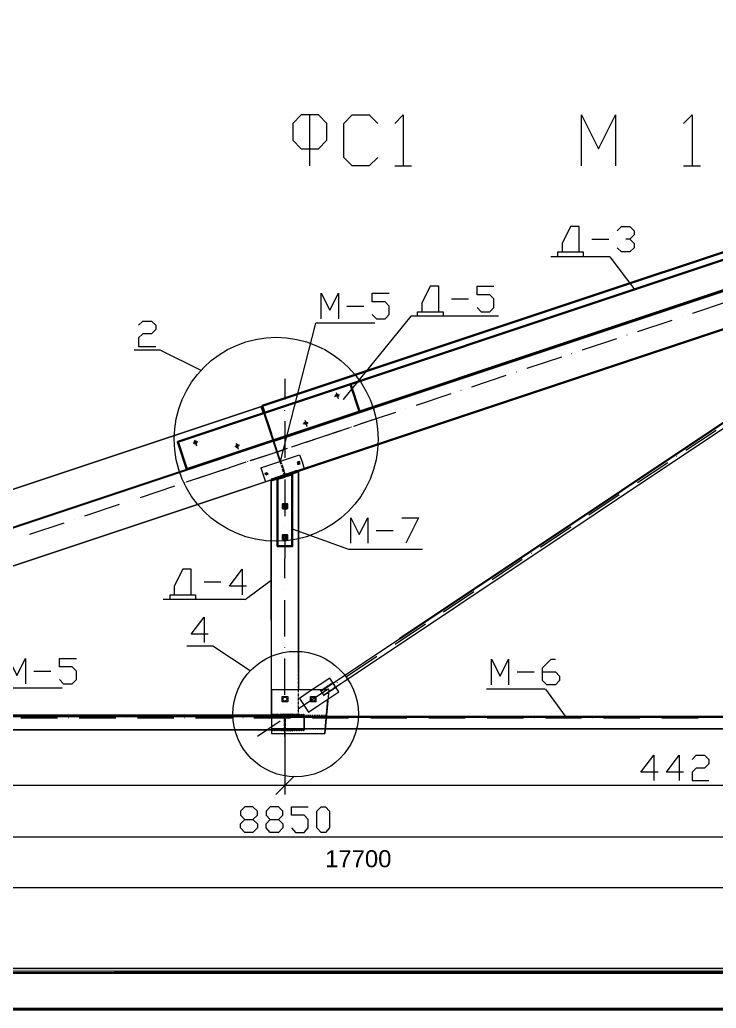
# Model space of a CAD drawing. Header units: millimetres. Extents: x -258556 to -95372, y 16759 to 83874.
# Drawn here: x -128872.7 to -128777.3, y 41411.4 to 41546.7 of the extents above; entities that cross this region are included whole.
import ezdxf
from ezdxf.xclip import XClip

# ---------------------------------------------------------------- set-up
doc = ezdxf.new("R2010")
doc.units = ezdxf.units.MM
doc.header["$LTSCALE"] = 0.5
doc.header["$XCLIPFRAME"] = 2
doc.styles.add('Arial$001', font='arial.ttf', dxfattribs={"height": 4.578227})

# ---------------------------------------------------------------- blocks, each defined once
blk = doc.blocks.new('MF13D4CA0')
at = {"color": 7, "linetype": 'Continuous', "lineweight": 5, "true_color": 0x000007}
blk.add_lwpolyline([(17.9, 582.9), (17.9, 11.05), (823.42, 11.05), (823.42, 582.9)], close=True, dxfattribs=at)

msp = doc.modelspace()

# ---------------------------------------------------------------- hatches: boundary and pattern name
at = {"true_color": 0x000007}
h = msp.add_hatch(color=7, dxfattribs=at)
h.paths.add_polyline_path([(-128336.362, 41416.87), (-128336.362, 41416.147), (-128151.253, 41416.87)])
h.paths.add_polyline_path([(-128336.362, 41416.147), (-128151.253, 41416.87), (-128150.53, 41416.182)])
h.paths.add_polyline_path([(-128151.253, 41416.87), (-128150.53, 41416.182), (-128151.253, 42001.108)])
h.paths.add_polyline_path([(-128150.53, 41416.182), (-128151.253, 42001.108), (-128150.53, 42001.762)])
h.paths.add_polyline_path([(-128151.253, 42001.108), (-128150.53, 42001.762), (-128963.796, 42001.108)])
h.paths.add_polyline_path([(-128150.53, 42001.762), (-128963.796, 42001.108), (-128964.484, 42001.762)])
h.paths.add_polyline_path([(-128963.796, 42001.108), (-128964.484, 42001.762), (-128963.796, 41416.87)])
h.paths.add_polyline_path([(-128964.484, 42001.762), (-128963.796, 41416.87), (-128964.484, 41416.182)])
h.paths.add_polyline_path([(-128963.796, 41416.87), (-128964.484, 41416.182), (-128336.362, 41416.733)])
h.paths.add_polyline_path([(-128964.484, 41416.182), (-128336.362, 41416.733), (-128336.362, 41416.044)])

# ---------------------------------------------------------------- linework, layer by layer
at = {"color": 7, "linetype": 'Continuous', "lineweight": 5, "true_color": 0x000007}
for points in [[(-128964.14, 41416.526), (-128150.875, 41416.388), (-128150.875, 42001.418), (-128964.14, 42001.418)], [(-128831.418, 41435.457), (-128832.003, 41436.076), (-128832.003, 41438.383), (-128831.418, 41438.968), (-128830.833, 41438.968), (-128830.282, 41438.383), (-128830.282, 41436.076), (-128830.833, 41435.457)]]:
    msp.add_lwpolyline(points, close=True, dxfattribs=at)
at = {"color": 7, "linetype": 'Continuous', "lineweight": 18, "true_color": 0x000007}
for points in [[(-128832.967, 41526.703), (-128832.967, 41533.656), (-128834.137, 41533.656), (-128835.308, 41532.486), (-128835.308, 41530.18), (-128834.137, 41529.009), (-128831.797, 41529.009), (-128830.661, 41530.18), (-128830.661, 41532.486), (-128831.797, 41533.656), (-128832.967, 41533.656)], [(-128823.674, 41527.839), (-128824.844, 41526.703), (-128827.15, 41526.703), (-128828.32, 41527.839), (-128828.32, 41532.486), (-128827.15, 41533.656), (-128824.844, 41533.656), (-128823.674, 41532.486)], [(-128821.333, 41532.486), (-128820.197, 41533.656), (-128820.197, 41526.703)], [(-128795.76, 41526.703), (-128795.76, 41533.656), (-128793.453, 41529.009), (-128791.113, 41533.656), (-128791.113, 41526.703)], [(-128781.82, 41532.486), (-128780.649, 41533.656), (-128780.649, 41526.703)], [(-128821.333, 41526.703), (-128819.027, 41526.703), (-128819.027, 41526.703)], [(-128781.82, 41526.703), (-128779.479, 41526.703), (-128779.479, 41526.703)], [(-128831.074, 41454.25), (-128738.072, 41516.308), (-128738.072, 41516.308)], [(-128839.576, 41493.764), (-128948.72, 41457.382), (-128947.343, 41453.217)], [(-128837.992, 41488.979), (-128945.45, 41453.217), (-128945.45, 41453.217)], [(-128945.622, 41453.217), (-128849.798, 41485.159), (-128849.798, 41485.159)], [(-128834.516, 41484.952), (-128834.516, 41454.973), (-128834.516, 41454.973)], [(-128838.233, 41454.973), (-128838.233, 41483.713), (-128934.849, 41451.496)], [(-128831.453, 41454.801), (-128820.679, 41461.96), (-128820.679, 41461.96)], [(-128832.589, 41454.973), (-128838.233, 41454.973), (-128838.233, 41448.984), (-128830.902, 41448.984), (-128830.489, 41453.699)], [(-128831.453, 41454.801), (-128831.212, 41454.422), (-128831.212, 41454.422)], [(-128948.101, 41451.324), (-128833.759, 41451.324), (-128833.759, 41451.324)], [(-128830.695, 41451.359), (-128706.647, 41451.359), (-128706.647, 41451.359)], [(-128706.647, 41451.221), (-128830.695, 41451.221), (-128830.695, 41451.221)], [(-128830.833, 41449.638), (-128706.647, 41449.638), (-128706.647, 41449.638)]]:
    msp.add_lwpolyline(points, dxfattribs=at)
at = {"color": 7, "linetype": 'Continuous', "lineweight": 35, "true_color": 0x000007}
for points in [[(-128839.472, 41493.815), (-128729.519, 41530.472), (-128729.209, 41529.543)], [(-128728.125, 41526.307), (-128729.209, 41529.543), (-128839.163, 41492.886), (-128851.037, 41488.91), (-128849.798, 41485.176)], [(-128837.906, 41489.134), (-128736.85, 41522.848), (-128736.85, 41522.848)], [(-128736.455, 41522.848), (-128837.872, 41489.031), (-128837.872, 41489.031)], [(-128820.679, 41461.96), (-128729.381, 41522.848), (-128729.381, 41522.848)], [(-128834.516, 41484.952), (-128737.866, 41517.152), (-128737.866, 41517.152)], [(-128826.152, 41493.058), (-128827.391, 41496.81), (-128827.391, 41496.81)], [(-128839.266, 41492.834), (-128839.576, 41493.729), (-128839.576, 41493.764)], [(-128839.472, 41493.815), (-128839.163, 41492.886), (-128839.163, 41492.886)], [(-128849.798, 41485.176), (-128837.906, 41489.134), (-128837.906, 41489.134)], [(-128837.373, 41483.868), (-128837.373, 41474.626), (-128835.376, 41474.626), (-128835.376, 41484.539)]]:
    msp.add_lwpolyline(points, dxfattribs=at)
at = {"color": 7, "linetype": 'Continuous', "lineweight": 13, "true_color": 0x000007}
for points in [[(-128826.341, 41498.187), (-128729.519, 41530.472), (-128729.519, 41530.472)], [(-128823.812, 41493.85), (-128737.9, 41522.487), (-128727.953, 41525.791)], [(-128727.643, 41523.984), (-128820.679, 41461.96), (-128820.679, 41461.96)], [(-128823.192, 41488.738), (-128726.37, 41521.007), (-128726.37, 41521.007)], [(-128837.872, 41489.031), (-128747.211, 41519.251), (-128747.211, 41519.251)], [(-128799.029, 41514.312), (-128799.029, 41514.897), (-128796.121, 41514.897), (-128796.121, 41518.374), (-128797.274, 41518.374), (-128798.444, 41516.05), (-128798.444, 41514.897), (-128795.536, 41514.897), (-128795.536, 41514.312)], [(-128790.889, 41517.806), (-128790.321, 41518.374), (-128789.151, 41518.374), (-128788.566, 41517.806), (-128788.566, 41517.221), (-128789.151, 41516.635), (-128789.719, 41516.635)], [(-128794.366, 41516.635), (-128792.059, 41516.635), (-128792.059, 41516.635)], [(-128789.151, 41516.635), (-128788.566, 41516.05), (-128788.566, 41515.465), (-128789.151, 41514.897), (-128790.321, 41514.897), (-128790.889, 41515.465)], [(-128791.905, 41514.243), (-128799.976, 41514.243), (-128799.976, 41514.243)], [(-128791.905, 41514.243), (-128788.497, 41509.7), (-128788.497, 41509.7)], [(-128818.236, 41506.12), (-128818.236, 41506.723), (-128815.327, 41506.723), (-128815.327, 41510.199), (-128816.497, 41510.199), (-128817.633, 41507.893), (-128817.633, 41506.723), (-128814.725, 41506.723), (-128814.725, 41506.12)], [(-128810.078, 41507.29), (-128809.51, 41506.723), (-128808.34, 41506.723), (-128807.772, 41507.29), (-128807.772, 41508.461), (-128808.34, 41509.029), (-128810.078, 41509.029), (-128810.078, 41510.199), (-128807.772, 41510.199)], [(-128831.401, 41505.742), (-128831.401, 41509.235), (-128830.231, 41506.912), (-128829.061, 41509.235), (-128829.061, 41505.742)], [(-128824.414, 41506.327), (-128823.846, 41505.742), (-128822.676, 41505.742), (-128822.108, 41506.327), (-128822.108, 41507.497), (-128822.676, 41508.082), (-128824.414, 41508.082), (-128824.414, 41509.235), (-128822.108, 41509.235)], [(-128827.907, 41507.497), (-128825.584, 41507.497), (-128825.584, 41507.497)], [(-128813.589, 41508.461), (-128811.248, 41508.461), (-128811.248, 41508.461)], [(-128775.848, 41508.065), (-128780.581, 41506.482), (-128780.581, 41506.482)], [(-128819.148, 41506.086), (-128828.389, 41494.71), (-128828.389, 41494.71)], [(-128807.152, 41506.086), (-128819.148, 41506.086), (-128819.148, 41506.086)], [(-128781.992, 41506.017), (-128782.009, 41506.034), (-128782.009, 41506.034)], [(-128856.407, 41504.864), (-128855.805, 41505.432), (-128854.651, 41505.432), (-128854.066, 41504.864), (-128854.066, 41504.279), (-128854.651, 41503.694), (-128855.805, 41503.694), (-128856.407, 41503.126), (-128856.407, 41501.955), (-128854.066, 41501.955)], [(-128836.96, 41486.26), (-128832.124, 41505.139), (-128832.124, 41505.139)], [(-128824.052, 41505.139), (-128832.124, 41505.139), (-128832.124, 41505.139)], [(-128783.403, 41505.535), (-128788.136, 41503.969), (-128788.136, 41503.969)], [(-128789.547, 41503.487), (-128789.564, 41503.504), (-128789.564, 41503.504)], [(-128790.975, 41503.022), (-128795.691, 41501.439), (-128795.691, 41501.439)], [(-128847.854, 41498.686), (-128853.43, 41501.474), (-128857.026, 41501.474)], [(-128797.119, 41500.975), (-128797.154, 41500.992), (-128797.154, 41500.992)], [(-128798.53, 41500.475), (-128803.28, 41498.927), (-128803.28, 41498.927)], [(-128839.472, 41493.815), (-128826.341, 41498.187), (-128826.341, 41498.187)], [(-128806.12, 41497.98), (-128810.835, 41496.379), (-128810.835, 41496.379)], [(-128804.674, 41498.427), (-128804.709, 41498.462), (-128804.709, 41498.462)], [(-128851.037, 41488.91), (-128849.798, 41485.176), (-128826.152, 41493.058), (-128827.391, 41496.81)], [(-128836.375, 41497.515), (-128836.375, 41494.71), (-128836.375, 41494.71)], [(-128829.594, 41495.158), (-128828.906, 41495.381), (-128828.906, 41495.381)], [(-128829.25, 41495.261), (-128829.284, 41495.399), (-128829.164, 41495.467), (-128829.061, 41495.175), (-128829.336, 41495.072), (-128829.439, 41495.347), (-128829.284, 41495.399)], [(-128829.37, 41495.639), (-128829.095, 41494.831), (-128829.095, 41494.831)], [(-128813.675, 41495.467), (-128818.408, 41493.867), (-128818.408, 41493.867)], [(-128812.264, 41495.932), (-128812.281, 41495.949), (-128812.281, 41495.949)], [(-128931.803, 41463.027), (-128839.576, 41493.764), (-128839.576, 41493.764)], [(-128839.576, 41493.764), (-128838.337, 41490.046), (-128838.337, 41490.046)], [(-128839.472, 41493.815), (-128838.233, 41490.064), (-128838.233, 41490.064)], [(-128837.906, 41489.134), (-128823.812, 41493.85), (-128823.812, 41493.85)], [(-128836.375, 41493.213), (-128836.409, 41493.23), (-128836.409, 41493.23)], [(-128821.23, 41492.92), (-128825.963, 41491.371), (-128825.963, 41491.371)], [(-128819.819, 41493.419), (-128819.836, 41493.437), (-128819.836, 41493.437)], [(-128836.375, 41491.716), (-128836.375, 41486.742), (-128836.375, 41486.742)], [(-128833.862, 41491.371), (-128833.208, 41491.578), (-128833.208, 41491.578)], [(-128833.535, 41491.475), (-128833.587, 41491.612), (-128833.432, 41491.664), (-128833.346, 41491.389), (-128833.621, 41491.268), (-128833.724, 41491.561), (-128833.587, 41491.612)], [(-128833.656, 41491.853), (-128833.38, 41491.027), (-128833.38, 41491.027)], [(-128824.465, 41491.853), (-128826.978, 41491.01), (-128826.978, 41491.01)], [(-128838.268, 41490.27), (-128838.405, 41490.218), (-128838.405, 41490.218)], [(-128838.337, 41490.046), (-128837.063, 41486.209), (-128837.063, 41486.209)], [(-128836.96, 41486.26), (-128838.233, 41490.064), (-128838.233, 41490.064)], [(-128828.802, 41490.425), (-128833.518, 41488.824), (-128833.518, 41488.824)], [(-128830.386, 41489.891), (-128832.657, 41489.117), (-128832.657, 41489.117)], [(-128830.11, 41489.977), (-128830.128, 41489.995), (-128830.128, 41489.995)], [(-128827.546, 41490.838), (-128829.818, 41490.064), (-128829.818, 41490.064)], [(-128827.374, 41490.872), (-128827.391, 41490.907), (-128827.391, 41490.907)], [(-128827.253, 41490.924), (-128827.288, 41490.941), (-128827.288, 41490.941)], [(-128777.345, 41490.477), (-128781.493, 41487.723), (-128781.493, 41487.723)], [(-128851.209, 41484.574), (-128837.992, 41488.979), (-128837.992, 41488.979)], [(-128848.284, 41488.91), (-128848.955, 41488.704), (-128848.955, 41488.704)], [(-128848.628, 41488.807), (-128848.68, 41488.945), (-128848.835, 41488.893), (-128848.714, 41488.618), (-128848.439, 41488.704), (-128848.542, 41488.979), (-128848.68, 41488.945)], [(-128848.766, 41489.186), (-128848.473, 41488.36), (-128848.473, 41488.36)], [(-128842.57, 41488.463), (-128843.224, 41488.239), (-128843.224, 41488.239)], [(-128842.932, 41488.343), (-128842.966, 41488.48), (-128843.104, 41488.429), (-128843.018, 41488.153), (-128842.725, 41488.256), (-128842.811, 41488.549), (-128842.966, 41488.48)], [(-128843.035, 41488.721), (-128842.777, 41487.912), (-128842.777, 41487.912)], [(-128833.208, 41488.945), (-128835.48, 41488.17), (-128835.48, 41488.17)], [(-128834.946, 41488.36), (-128834.963, 41488.394), (-128834.963, 41488.394)], [(-128832.915, 41489.031), (-128832.95, 41489.048), (-128832.95, 41489.048)], [(-128838.887, 41487.052), (-128841.159, 41486.295), (-128841.159, 41486.295)], [(-128836.357, 41487.878), (-128841.09, 41486.312), (-128841.09, 41486.312)], [(-128839.662, 41485.348), (-128834.361, 41487.121), (-128834.017, 41486.157), (-128833.724, 41485.21)], [(-128838.612, 41487.138), (-128838.629, 41487.155), (-128838.629, 41487.155)], [(-128836.048, 41487.998), (-128838.319, 41487.224), (-128838.319, 41487.224)], [(-128835.772, 41488.084), (-128835.79, 41488.102), (-128835.79, 41488.102)], [(-128841.727, 41486.105), (-128843.999, 41485.348), (-128843.999, 41485.348)], [(-128842.501, 41485.83), (-128842.519, 41485.847), (-128842.519, 41485.847)], [(-128841.452, 41486.191), (-128841.469, 41486.209), (-128841.469, 41486.209)], [(-128837.063, 41486.209), (-128836.96, 41485.864), (-128836.96, 41485.864)], [(-128836.96, 41486.26), (-128836.822, 41485.899), (-128836.822, 41485.899)], [(-128836.891, 41485.709), (-128836.77, 41485.331), (-128836.77, 41485.331)], [(-128836.77, 41485.744), (-128836.65, 41485.365), (-128836.65, 41485.365)], [(-128783.971, 41486.054), (-128788.118, 41483.3), (-128788.118, 41483.3)], [(-128782.749, 41486.897), (-128782.766, 41486.914), (-128782.766, 41486.914)], [(-128843.913, 41485.365), (-128848.645, 41483.782), (-128848.645, 41483.782)], [(-128847.114, 41484.298), (-128847.131, 41484.315), (-128847.131, 41484.315)], [(-128844.549, 41485.159), (-128846.821, 41484.401), (-128846.821, 41484.401)], [(-128844.274, 41485.245), (-128844.291, 41485.262), (-128844.291, 41485.262)], [(-128839.662, 41485.348), (-128839.352, 41484.401), (-128839.025, 41483.455)], [(-128838.251, 41483.713), (-128838.216, 41483.593), (-128834.516, 41484.815)], [(-128837.08, 41484.264), (-128837.08, 41484.092), (-128837.08, 41484.092)], [(-128836.925, 41484.333), (-128836.925, 41484.161), (-128836.925, 41484.161)], [(-128836.753, 41484.384), (-128836.753, 41484.212), (-128836.753, 41484.212)], [(-128836.736, 41485.193), (-128836.598, 41484.815), (-128836.598, 41484.815)], [(-128836.495, 41484.918), (-128836.616, 41485.314), (-128836.616, 41485.314)], [(-128836.598, 41485.245), (-128836.495, 41484.849), (-128836.495, 41484.849)], [(-128836.564, 41484.66), (-128836.426, 41484.315), (-128836.426, 41484.315)], [(-128836.426, 41484.711), (-128836.323, 41484.367), (-128836.443, 41484.763)], [(-128836.443, 41484.488), (-128836.443, 41484.315), (-128836.443, 41484.315)], [(-128836.375, 41485.245), (-128836.409, 41485.262), (-128836.409, 41485.262)], [(-128836.289, 41484.539), (-128836.289, 41484.367), (-128836.289, 41484.367)], [(-128836.134, 41484.608), (-128836.134, 41484.419), (-128836.134, 41484.419)], [(-128836.134, 41484.298), (-128836.134, 41484.109), (-128836.134, 41484.109)], [(-128835.807, 41484.694), (-128835.807, 41484.539), (-128835.807, 41484.539)], [(-128835.807, 41484.401), (-128835.807, 41484.229), (-128835.807, 41484.229)], [(-128835.652, 41484.763), (-128835.652, 41484.574), (-128835.652, 41484.574)], [(-128835.652, 41484.453), (-128835.652, 41484.264), (-128835.652, 41484.264)], [(-128835.497, 41484.797), (-128835.497, 41484.625), (-128835.497, 41484.625)], [(-128835.497, 41484.488), (-128835.497, 41484.333), (-128835.497, 41484.333)], [(-128835.376, 41474.626), (-128835.376, 41484.539), (-128835.376, 41484.539)], [(-128835.17, 41484.918), (-128835.17, 41484.728), (-128835.17, 41484.728)], [(-128835.015, 41484.969), (-128835.015, 41484.797), (-128835.015, 41484.797)], [(-128834.86, 41485.021), (-128834.86, 41484.849), (-128834.86, 41484.849)], [(-128834.688, 41485.055), (-128834.688, 41484.883), (-128834.688, 41484.883)], [(-128834.516, 41464.49), (-128834.516, 41484.952), (-128834.516, 41484.952)], [(-128833.896, 41485.159), (-128832.52, 41485.606), (-128832.52, 41485.606)], [(-128850.056, 41483.317), (-128850.074, 41483.334), (-128850.074, 41483.334)], [(-128847.389, 41484.212), (-128849.902, 41483.369), (-128849.902, 41483.369)], [(-128838.251, 41464.49), (-128838.251, 41483.713), (-128838.251, 41483.713)], [(-128838.216, 41483.902), (-128838.216, 41483.713), (-128838.216, 41483.713)], [(-128838.027, 41483.954), (-128838.027, 41483.782), (-128838.027, 41483.782)], [(-128838.027, 41483.954), (-128838.027, 41483.782), (-128838.027, 41483.782)], [(-128837.872, 41484.006), (-128837.872, 41483.834), (-128837.872, 41483.834)], [(-128837.717, 41484.057), (-128837.717, 41483.902), (-128837.717, 41483.902)], [(-128837.579, 41484.109), (-128837.579, 41483.937), (-128837.579, 41483.937)], [(-128837.39, 41484.161), (-128837.39, 41483.988), (-128837.39, 41483.988)], [(-128837.373, 41474.626), (-128837.373, 41483.868), (-128837.373, 41483.868)], [(-128837.235, 41484.229), (-128837.235, 41484.057), (-128837.235, 41484.057)], [(-128837.235, 41483.92), (-128837.235, 41483.748), (-128837.235, 41483.748)], [(-128837.08, 41483.954), (-128837.08, 41483.782), (-128837.08, 41483.782)], [(-128836.925, 41484.023), (-128836.925, 41483.851), (-128836.925, 41483.851)], [(-128836.753, 41484.074), (-128836.753, 41483.902), (-128836.753, 41483.902)], [(-128836.443, 41484.178), (-128836.443, 41484.006), (-128836.443, 41484.006)], [(-128836.375, 41483.748), (-128836.375, 41478.757), (-128836.375, 41478.757)], [(-128836.289, 41484.229), (-128836.289, 41484.057), (-128836.289, 41484.057)], [(-128851.485, 41482.835), (-128856.2, 41481.269), (-128856.2, 41481.269)], [(-128790.614, 41481.648), (-128794.761, 41478.877), (-128794.761, 41478.877)], [(-128789.375, 41482.457), (-128789.392, 41482.491), (-128789.392, 41482.491)], [(-128859.057, 41480.323), (-128863.79, 41478.739), (-128863.79, 41478.739)], [(-128857.646, 41480.787), (-128857.663, 41480.805), (-128857.663, 41480.805)], [(-128866.629, 41477.793), (-128871.345, 41476.227), (-128871.345, 41476.227)], [(-128865.201, 41478.275), (-128865.218, 41478.292), (-128865.218, 41478.292)], [(-128827.374, 41475.039), (-128827.374, 41478.516), (-128826.204, 41476.21), (-128825.033, 41478.516), (-128825.033, 41475.039)], [(-128820.387, 41478.516), (-128818.081, 41478.516), (-128819.819, 41475.039)], [(-128796.001, 41478.034), (-128796.018, 41478.051), (-128796.018, 41478.051)], [(-128836.375, 41477.259), (-128836.409, 41477.277), (-128836.409, 41477.277)], [(-128835.376, 41477.018), (-128827.667, 41474.231), (-128817.53, 41474.231)], [(-128823.863, 41476.778), (-128821.557, 41476.778), (-128821.557, 41476.778)], [(-128797.24, 41477.225), (-128801.404, 41474.454), (-128801.404, 41474.454)], [(-128836.375, 41475.762), (-128836.375, 41472.974), (-128836.375, 41472.974)], [(-128837.373, 41474.626), (-128835.376, 41474.626), (-128835.376, 41474.626)], [(-128802.626, 41473.628), (-128802.661, 41473.645), (-128802.661, 41473.645)], [(-128836.375, 41470.238), (-128836.375, 41472.974), (-128836.375, 41472.974)], [(-128803.883, 41472.802), (-128808.03, 41470.014), (-128808.03, 41470.014)], [(-128852.104, 41467.415), (-128852.104, 41467.983), (-128849.196, 41467.983), (-128849.196, 41471.477), (-128850.349, 41471.477), (-128851.519, 41469.154), (-128851.519, 41467.983), (-128848.611, 41467.983), (-128848.611, 41467.415)], [(-128841.641, 41469.154), (-128843.964, 41469.154), (-128842.226, 41471.477), (-128842.226, 41467.983)], [(-128847.441, 41469.739), (-128845.134, 41469.739), (-128845.134, 41469.739)], [(-128841.796, 41467.347), (-128838.251, 41469.98), (-128838.251, 41469.98)], [(-128836.375, 41468.741), (-128836.409, 41468.758), (-128836.409, 41468.758)], [(-128810.526, 41468.362), (-128814.656, 41465.608), (-128814.656, 41465.608)], [(-128809.269, 41469.205), (-128809.286, 41469.222), (-128809.286, 41469.222)], [(-128841.796, 41467.347), (-128853.034, 41467.347), (-128853.034, 41467.347)], [(-128836.375, 41462.27), (-128836.375, 41467.243), (-128836.375, 41467.243)], [(-128846.873, 41462.579), (-128849.196, 41462.579), (-128847.441, 41464.903), (-128847.441, 41461.426)], [(-128834.516, 41458.105), (-128834.516, 41464.49), (-128834.516, 41464.49)], [(-128815.895, 41464.782), (-128815.912, 41464.8), (-128815.912, 41464.8)], [(-128817.151, 41463.939), (-128821.299, 41461.185), (-128821.299, 41461.185)], [(-128841.142, 41457.554), (-128846.236, 41460.945), (-128849.815, 41460.945)], [(-128836.375, 41460.772), (-128836.409, 41460.79), (-128836.409, 41460.79)], [(-128822.555, 41460.342), (-128822.572, 41460.359), (-128822.572, 41460.359)], [(-128874.219, 41455.782), (-128874.219, 41459.275), (-128873.066, 41456.952), (-128871.896, 41459.275), (-128871.896, 41455.782)], [(-128867.249, 41456.367), (-128866.664, 41455.782), (-128865.511, 41455.782), (-128864.926, 41456.367), (-128864.926, 41457.52), (-128865.511, 41458.122), (-128867.249, 41458.122), (-128867.249, 41459.275), (-128864.926, 41459.275)], [(-128823.777, 41459.533), (-128827.925, 41456.763), (-128827.925, 41456.763)], [(-128808.082, 41455.661), (-128808.082, 41459.155), (-128806.929, 41456.831), (-128805.758, 41459.155), (-128805.758, 41455.661)], [(-128801.112, 41457.417), (-128799.356, 41457.417), (-128798.771, 41456.831), (-128798.771, 41456.246), (-128799.356, 41455.661), (-128800.527, 41455.661), (-128801.112, 41456.246), (-128801.112, 41457.984), (-128799.942, 41459.155), (-128799.356, 41459.155)], [(-128870.743, 41457.52), (-128868.419, 41457.52), (-128868.419, 41457.52)], [(-128834.516, 41457.898), (-128834.516, 41458.122), (-128834.516, 41458.122)], [(-128834.516, 41457.348), (-128834.516, 41457.744), (-128834.516, 41457.744)], [(-128834.516, 41456.797), (-128834.516, 41457.227), (-128834.516, 41457.227)], [(-128804.588, 41457.417), (-128802.265, 41457.417), (-128802.265, 41457.417)], [(-128834.516, 41456.281), (-128834.516, 41456.677), (-128834.516, 41456.677)], [(-128834.516, 41455.73), (-128834.516, 41456.126), (-128834.516, 41456.126)], [(-128829.99, 41455.764), (-128830.076, 41455.868), (-128830.076, 41455.868)], [(-128829.181, 41455.937), (-128829.198, 41455.954), (-128829.198, 41455.954)], [(-128866.87, 41455.179), (-128874.959, 41455.179), (-128874.959, 41455.179)], [(-128830.386, 41454.99), (-128838.251, 41454.99), (-128838.251, 41454.99)], [(-128834.516, 41455.179), (-128834.516, 41455.575), (-128834.516, 41455.575)], [(-128831.229, 41454.921), (-128831.315, 41455.059), (-128831.315, 41455.059)], [(-128831.022, 41455.059), (-128831.108, 41455.196), (-128831.108, 41455.196)], [(-128830.833, 41455.214), (-128830.902, 41455.317), (-128830.902, 41455.317)], [(-128830.609, 41455.351), (-128830.695, 41455.455), (-128830.695, 41455.455)], [(-128830.42, 41455.472), (-128830.506, 41455.61), (-128830.506, 41455.61)], [(-128830.196, 41455.61), (-128830.282, 41455.747), (-128830.282, 41455.747)], [(-128830.059, 41454.973), (-128829.973, 41454.835), (-128829.973, 41454.835)], [(-128829.869, 41455.11), (-128829.766, 41454.973), (-128829.766, 41454.973)], [(-128829.646, 41455.231), (-128829.663, 41455.248), (-128829.663, 41455.248)], [(-128829.646, 41455.231), (-128829.577, 41455.11), (-128829.577, 41455.11)], [(-128800.733, 41455.042), (-128808.805, 41455.042), (-128808.805, 41455.042)]]:
    msp.add_lwpolyline(points, dxfattribs=at)
at = {"color": 7, "linetype": 'Continuous', "lineweight": 5, "true_color": 0x000007}
for points in [[(-128947.171, 41452.701), (-128838.027, 41489.083), (-128838.027, 41489.083)], [(-128928.654, 41453.562), (-128823.192, 41488.738), (-128823.192, 41488.738)], [(-128931.786, 41463.027), (-128948.72, 41457.382), (-128947.137, 41452.667), (-128851.209, 41484.574)], [(-128838.233, 41451.359), (-128838.233, 41464.473), (-128838.233, 41464.473)], [(-128836.375, 41454.284), (-128836.375, 41459.275), (-128836.375, 41459.275)], [(-128830.42, 41455.11), (-128834.55, 41452.322), (-128834.55, 41452.322)], [(-128834.516, 41454.629), (-128834.516, 41455.007), (-128834.516, 41455.007)], [(-128831.453, 41454.801), (-128831.522, 41454.904), (-128831.522, 41454.904)], [(-128831.315, 41454.629), (-128831.212, 41454.422), (-128831.212, 41454.422)], [(-128831.246, 41454.525), (-128831.074, 41454.25), (-128831.005, 41454.147)], [(-128830.386, 41454.973), (-128830.902, 41448.984), (-128830.902, 41448.984)], [(-128830.661, 41454.56), (-128830.592, 41454.422), (-128830.592, 41454.422)], [(-128830.454, 41454.663), (-128830.386, 41454.56), (-128830.386, 41454.56)], [(-128830.282, 41454.801), (-128830.179, 41454.697), (-128830.179, 41454.697)], [(-128800.716, 41455.042), (-128797.997, 41451.359), (-128797.997, 41451.359)], [(-128834.516, 41454.078), (-128834.516, 41454.456), (-128834.516, 41454.456)], [(-128834.516, 41453.527), (-128834.516, 41453.906), (-128834.516, 41453.906)], [(-128834.516, 41452.976), (-128834.516, 41453.355), (-128834.516, 41453.355)], [(-128830.902, 41454.422), (-128830.799, 41454.284), (-128830.799, 41454.284)], [(-128836.375, 41452.77), (-128836.409, 41452.804), (-128836.409, 41452.804)], [(-128834.516, 41452.426), (-128834.516, 41452.839), (-128834.516, 41452.839)], [(-128834.516, 41451.875), (-128834.516, 41452.288), (-128834.516, 41452.288)], [(-128948.101, 41451.496), (-128842.398, 41451.496), (-128842.398, 41451.496)], [(-128842.398, 41451.324), (-128948.101, 41451.324), (-128948.101, 41451.324)], [(-128872.515, 41451.118), (-128867.524, 41451.118), (-128867.524, 41451.118)], [(-128866.01, 41451.118), (-128866.044, 41451.152), (-128866.044, 41451.152)], [(-128864.53, 41451.118), (-128859.539, 41451.118), (-128859.539, 41451.118)], [(-128858.059, 41451.118), (-128858.059, 41451.152), (-128858.059, 41451.152)], [(-128856.545, 41451.118), (-128851.588, 41451.118), (-128851.588, 41451.118)], [(-128850.074, 41451.118), (-128850.108, 41451.152), (-128850.108, 41451.152)], [(-128848.594, 41451.118), (-128843.603, 41451.118), (-128843.603, 41451.118)], [(-128842.398, 41451.496), (-128833.759, 41451.496), (-128833.759, 41451.496)], [(-128833.759, 41451.324), (-128842.398, 41451.324), (-128842.398, 41451.324)], [(-128842.088, 41451.118), (-128842.123, 41451.152), (-128842.123, 41451.152)], [(-128840.608, 41451.118), (-128835.617, 41451.118), (-128835.617, 41451.118)], [(-128837.029, 41450.67), (-128840.126, 41448.605), (-128840.126, 41448.605)], [(-128837.82, 41451.6), (-128838.233, 41451.6), (-128838.233, 41451.6)], [(-128838.233, 41451.359), (-128838.233, 41448.984), (-128830.902, 41448.984)], [(-128838.233, 41451.221), (-128706.647, 41451.221), (-128706.647, 41451.221)], [(-128838.13, 41451.496), (-128837.992, 41451.634), (-128837.992, 41451.634)], [(-128837.992, 41451.496), (-128838.13, 41451.634), (-128838.13, 41451.634)], [(-128837.889, 41451.496), (-128837.751, 41451.634), (-128837.751, 41451.634)], [(-128837.751, 41451.496), (-128837.889, 41451.634), (-128837.889, 41451.634)], [(-128837.27, 41451.6), (-128837.683, 41451.6), (-128837.683, 41451.6)], [(-128837.614, 41451.496), (-128837.511, 41451.634), (-128837.511, 41451.634)], [(-128837.511, 41451.496), (-128837.614, 41451.634), (-128837.614, 41451.634)], [(-128837.373, 41451.496), (-128837.235, 41451.634), (-128837.235, 41451.634)], [(-128837.235, 41451.496), (-128837.373, 41451.634), (-128837.373, 41451.634)], [(-128837.132, 41451.496), (-128836.994, 41451.634), (-128836.994, 41451.634)], [(-128836.994, 41451.496), (-128837.132, 41451.634), (-128837.132, 41451.634)], [(-128836.719, 41451.6), (-128837.132, 41451.6), (-128837.132, 41451.6)], [(-128836.891, 41451.496), (-128836.753, 41451.634), (-128836.753, 41451.634)], [(-128836.753, 41451.496), (-128836.891, 41451.634), (-128836.891, 41451.634)], [(-128836.65, 41451.496), (-128836.478, 41451.634), (-128836.478, 41451.634)], [(-128836.478, 41451.496), (-128836.65, 41451.634), (-128836.65, 41451.634)], [(-128836.168, 41451.6), (-128836.581, 41451.6), (-128836.581, 41451.6)], [(-128836.443, 41451.118), (-128836.443, 41451.324), (-128836.443, 41451.324)], [(-128836.443, 41450.567), (-128836.443, 41450.946), (-128836.443, 41450.946)], [(-128836.409, 41451.496), (-128836.237, 41451.634), (-128836.237, 41451.634)], [(-128836.237, 41451.496), (-128836.409, 41451.634), (-128836.409, 41451.634)], [(-128836.375, 41448.571), (-128836.375, 41451.29), (-128836.375, 41451.29)], [(-128836.375, 41450.498), (-128836.375, 41440.654), (-128836.375, 41440.654)], [(-128836.375, 41450.498), (-128836.375, 41440.654), (-128836.375, 41440.654)], [(-128836.306, 41451.118), (-128836.306, 41451.324), (-128836.306, 41451.324)], [(-128836.306, 41450.567), (-128836.306, 41450.946), (-128836.306, 41450.946)], [(-128836.168, 41451.496), (-128835.996, 41451.634), (-128835.996, 41451.634)], [(-128835.996, 41451.496), (-128836.168, 41451.634), (-128836.168, 41451.634)], [(-128835.617, 41451.6), (-128836.03, 41451.6), (-128836.03, 41451.6)], [(-128835.893, 41451.496), (-128835.721, 41451.634), (-128835.721, 41451.634)], [(-128835.721, 41451.496), (-128835.893, 41451.634), (-128835.893, 41451.634)], [(-128835.79, 41451.496), (-128835.824, 41451.531), (-128835.824, 41451.531)], [(-128835.652, 41451.496), (-128835.48, 41451.634), (-128835.48, 41451.634)], [(-128835.48, 41451.496), (-128835.652, 41451.634), (-128835.652, 41451.634)], [(-128835.067, 41451.6), (-128835.48, 41451.6), (-128835.48, 41451.6)], [(-128835.411, 41451.496), (-128835.239, 41451.634), (-128835.239, 41451.634)], [(-128835.239, 41451.496), (-128835.411, 41451.634), (-128835.411, 41451.634)], [(-128835.136, 41451.496), (-128834.998, 41451.634), (-128834.998, 41451.634)], [(-128834.998, 41451.496), (-128835.136, 41451.634), (-128835.136, 41451.634)], [(-128834.516, 41451.6), (-128834.929, 41451.6), (-128834.929, 41451.6)], [(-128834.895, 41451.496), (-128834.757, 41451.634), (-128834.757, 41451.634)], [(-128834.757, 41451.496), (-128834.895, 41451.634), (-128834.895, 41451.634)], [(-128834.654, 41451.496), (-128834.516, 41451.634), (-128834.516, 41451.634)], [(-128834.516, 41451.496), (-128834.654, 41451.634), (-128834.654, 41451.634)], [(-128834.516, 41451.496), (-128834.516, 41451.737), (-128834.516, 41451.737)], [(-128834.378, 41451.496), (-128834.275, 41451.634), (-128834.275, 41451.634)], [(-128834.275, 41451.496), (-128834.378, 41451.634), (-128834.378, 41451.634)], [(-128834.137, 41451.496), (-128834, 41451.634), (-128834, 41451.634)], [(-128834, 41451.496), (-128834.137, 41451.634), (-128834.137, 41451.634)], [(-128834.137, 41451.118), (-128834.137, 41451.152), (-128834.137, 41451.152)], [(-128833.759, 41451.496), (-128833.896, 41451.634), (-128833.896, 41451.634)], [(-128833.896, 41451.496), (-128833.759, 41451.634), (-128833.759, 41451.634)], [(-128833.759, 41451.496), (-128833.759, 41449.5), (-128833.759, 41449.5)], [(-128833.759, 41451.359), (-128706.647, 41451.359), (-128706.647, 41451.359)], [(-128833.621, 41451.359), (-128833.621, 41451.531), (-128833.621, 41451.531)], [(-128833.346, 41451.359), (-128833.346, 41451.531), (-128833.346, 41451.531)], [(-128833.105, 41451.359), (-128833.105, 41451.531), (-128833.105, 41451.531)], [(-128832.864, 41451.359), (-128832.864, 41451.531), (-128832.864, 41451.531)], [(-128832.623, 41451.359), (-128832.623, 41451.531), (-128832.623, 41451.531)], [(-128832.623, 41451.118), (-128827.667, 41451.118), (-128827.667, 41451.118)], [(-128832.348, 41451.359), (-128832.348, 41451.531), (-128832.348, 41451.531)], [(-128832.107, 41451.359), (-128832.107, 41451.531), (-128832.107, 41451.531)], [(-128831.866, 41451.359), (-128831.866, 41451.531), (-128831.866, 41451.531)], [(-128831.625, 41451.359), (-128831.625, 41451.531), (-128831.625, 41451.531)], [(-128831.384, 41451.359), (-128831.384, 41451.531), (-128831.384, 41451.531)], [(-128831.143, 41451.359), (-128831.143, 41451.531), (-128831.143, 41451.531)], [(-128830.868, 41451.359), (-128830.868, 41451.531), (-128830.868, 41451.531)], [(-128826.152, 41451.118), (-128826.186, 41451.152), (-128826.186, 41451.152)], [(-128824.638, 41451.118), (-128819.681, 41451.118), (-128819.681, 41451.118)], [(-128818.167, 41451.118), (-128818.201, 41451.152), (-128818.201, 41451.152)], [(-128816.687, 41451.118), (-128811.696, 41451.118), (-128811.696, 41451.118)], [(-128810.216, 41451.118), (-128810.216, 41451.152), (-128810.216, 41451.152)], [(-128808.701, 41451.118), (-128803.71, 41451.118), (-128803.71, 41451.118)], [(-128802.23, 41451.118), (-128802.265, 41451.152), (-128802.265, 41451.152)], [(-128800.716, 41451.118), (-128795.76, 41451.118), (-128795.76, 41451.118)], [(-128794.245, 41451.118), (-128794.28, 41451.152), (-128794.28, 41451.152)], [(-128792.765, 41451.118), (-128787.774, 41451.118), (-128787.774, 41451.118)], [(-128786.294, 41451.118), (-128786.294, 41451.152), (-128786.294, 41451.152)], [(-128784.78, 41451.118), (-128779.789, 41451.118), (-128779.789, 41451.118)], [(-128778.309, 41451.118), (-128778.309, 41451.152), (-128778.309, 41451.152)], [(-128842.398, 41449.5), (-128948.101, 41449.5), (-128948.101, 41449.5)], [(-128833.759, 41449.5), (-128842.398, 41449.5), (-128842.398, 41449.5)], [(-128706.647, 41449.638), (-128838.233, 41449.638), (-128838.233, 41449.638)], [(-128838.13, 41449.534), (-128838.13, 41449.638), (-128838.13, 41449.638)], [(-128838.13, 41449.362), (-128837.992, 41449.5), (-128837.992, 41449.5)], [(-128837.992, 41449.362), (-128838.13, 41449.5), (-128838.13, 41449.5)], [(-128837.889, 41449.534), (-128837.889, 41449.638), (-128837.889, 41449.638)], [(-128837.889, 41449.362), (-128837.751, 41449.5), (-128837.751, 41449.5)], [(-128837.751, 41449.362), (-128837.889, 41449.5), (-128837.889, 41449.5)], [(-128837.648, 41449.534), (-128837.648, 41449.638), (-128837.648, 41449.638)], [(-128837.614, 41449.362), (-128837.511, 41449.5), (-128837.511, 41449.5)], [(-128837.511, 41449.362), (-128837.614, 41449.5), (-128837.614, 41449.5)], [(-128837.373, 41449.534), (-128837.373, 41449.638), (-128837.373, 41449.638)], [(-128837.373, 41449.362), (-128837.235, 41449.5), (-128837.235, 41449.5)], [(-128837.235, 41449.362), (-128837.373, 41449.5), (-128837.373, 41449.5)], [(-128837.132, 41449.534), (-128837.132, 41449.638), (-128837.132, 41449.638)], [(-128837.132, 41449.362), (-128836.994, 41449.5), (-128836.994, 41449.5)], [(-128836.994, 41449.362), (-128837.132, 41449.5), (-128837.132, 41449.5)], [(-128836.891, 41449.534), (-128836.891, 41449.638), (-128836.891, 41449.638)], [(-128836.891, 41449.362), (-128836.753, 41449.5), (-128836.753, 41449.5)], [(-128836.753, 41449.362), (-128836.891, 41449.5), (-128836.891, 41449.5)], [(-128836.65, 41449.534), (-128836.65, 41449.638), (-128836.65, 41449.638)], [(-128836.65, 41449.362), (-128836.478, 41449.5), (-128836.478, 41449.5)], [(-128836.478, 41449.362), (-128836.65, 41449.5), (-128836.65, 41449.5)], [(-128836.443, 41450.016), (-128836.443, 41450.395), (-128836.443, 41450.395)], [(-128836.443, 41449.672), (-128836.443, 41449.844), (-128836.443, 41449.844)], [(-128836.409, 41449.534), (-128836.409, 41449.638), (-128836.409, 41449.638)], [(-128836.409, 41449.362), (-128836.237, 41449.5), (-128836.237, 41449.5)], [(-128836.237, 41449.362), (-128836.409, 41449.5), (-128836.409, 41449.5)], [(-128836.306, 41450.016), (-128836.306, 41450.395), (-128836.306, 41450.395)], [(-128836.306, 41449.672), (-128836.306, 41449.844), (-128836.306, 41449.844)], [(-128836.168, 41449.534), (-128836.168, 41449.638), (-128836.168, 41449.638)], [(-128836.168, 41449.362), (-128835.996, 41449.5), (-128835.996, 41449.5)], [(-128835.996, 41449.362), (-128836.168, 41449.5), (-128836.168, 41449.5)], [(-128835.893, 41449.534), (-128835.893, 41449.638), (-128835.893, 41449.638)], [(-128835.893, 41449.362), (-128835.721, 41449.5), (-128835.721, 41449.5)], [(-128835.721, 41449.362), (-128835.893, 41449.5), (-128835.893, 41449.5)], [(-128835.652, 41449.534), (-128835.652, 41449.638), (-128835.652, 41449.638)], [(-128835.652, 41449.362), (-128835.48, 41449.5), (-128835.48, 41449.5)], [(-128835.48, 41449.362), (-128835.652, 41449.5), (-128835.652, 41449.5)], [(-128835.411, 41449.534), (-128835.411, 41449.638), (-128835.411, 41449.638)], [(-128835.411, 41449.362), (-128835.239, 41449.5), (-128835.239, 41449.5)], [(-128835.239, 41449.362), (-128835.411, 41449.5), (-128835.411, 41449.5)], [(-128835.136, 41449.534), (-128835.136, 41449.638), (-128835.136, 41449.638)], [(-128835.136, 41449.362), (-128834.998, 41449.5), (-128834.998, 41449.5)], [(-128834.998, 41449.362), (-128835.136, 41449.5), (-128835.136, 41449.5)], [(-128834.895, 41449.534), (-128834.895, 41449.638), (-128834.895, 41449.638)], [(-128834.895, 41449.362), (-128834.757, 41449.5), (-128834.757, 41449.5)], [(-128834.757, 41449.362), (-128834.895, 41449.5), (-128834.895, 41449.5)], [(-128834.654, 41449.534), (-128834.654, 41449.638), (-128834.654, 41449.638)], [(-128834.654, 41449.362), (-128834.516, 41449.5), (-128834.516, 41449.5)], [(-128834.516, 41449.362), (-128834.654, 41449.5), (-128834.654, 41449.5)], [(-128834.413, 41449.534), (-128834.413, 41449.638), (-128834.413, 41449.638)], [(-128834.378, 41449.362), (-128834.275, 41449.5), (-128834.275, 41449.5)], [(-128834.275, 41449.362), (-128834.378, 41449.5), (-128834.378, 41449.5)], [(-128834.137, 41449.534), (-128834.137, 41449.638), (-128834.137, 41449.638)], [(-128834.137, 41449.362), (-128834, 41449.5), (-128834, 41449.5)], [(-128834, 41449.362), (-128834.137, 41449.5), (-128834.137, 41449.5)], [(-128833.896, 41449.534), (-128833.896, 41449.638), (-128833.896, 41449.638)], [(-128833.759, 41449.362), (-128833.896, 41449.5), (-128833.896, 41449.5)], [(-128833.896, 41449.362), (-128833.759, 41449.5), (-128833.759, 41449.5)], [(-128833.656, 41449.534), (-128833.656, 41449.638), (-128833.656, 41449.638)], [(-128833.415, 41449.534), (-128833.415, 41449.638), (-128833.415, 41449.638)], [(-128833.174, 41449.534), (-128833.174, 41449.638), (-128833.174, 41449.638)], [(-128832.898, 41449.534), (-128832.898, 41449.638), (-128832.898, 41449.638)], [(-128832.657, 41449.534), (-128832.657, 41449.638), (-128832.657, 41449.638)], [(-128832.416, 41449.534), (-128832.416, 41449.638), (-128832.416, 41449.638)], [(-128832.175, 41449.534), (-128832.175, 41449.638), (-128832.175, 41449.638)], [(-128831.9, 41449.534), (-128831.9, 41449.638), (-128831.9, 41449.638)], [(-128831.659, 41449.534), (-128831.659, 41449.638), (-128831.659, 41449.638)], [(-128831.418, 41449.534), (-128831.418, 41449.638), (-128831.418, 41449.638)], [(-128831.143, 41449.534), (-128831.143, 41449.638), (-128831.143, 41449.638)], [(-128830.902, 41449.534), (-128830.902, 41449.638), (-128830.902, 41449.638)], [(-128785.296, 41443.718), (-128787.637, 41443.718), (-128785.881, 41446.024), (-128785.881, 41442.547)], [(-128781.82, 41443.718), (-128784.16, 41443.718), (-128782.405, 41446.024), (-128782.405, 41442.547)], [(-128780.649, 41445.439), (-128780.064, 41446.024), (-128778.928, 41446.024), (-128778.343, 41445.439), (-128778.343, 41444.853), (-128778.928, 41444.268), (-128780.064, 41444.268), (-128780.649, 41443.718), (-128780.649, 41442.547), (-128778.343, 41442.547)], [(-128837.614, 41440.654), (-128835.101, 41443.167), (-128835.101, 41443.167)], [(-128835.101, 41443.167), (-128837.614, 41440.654), (-128837.614, 41440.654)], [(-128946.621, 41441.928), (-128836.375, 41441.928), (-128836.375, 41441.928)], [(-128836.375, 41441.928), (-128726.129, 41441.928), (-128726.129, 41441.928)], [(-128840.746, 41437.212), (-128840.126, 41436.627), (-128840.126, 41436.076), (-128840.746, 41435.457), (-128841.882, 41435.457), (-128842.467, 41436.076), (-128842.467, 41436.627), (-128841.882, 41437.212), (-128840.746, 41437.212), (-128840.126, 41437.797), (-128840.126, 41438.383), (-128840.746, 41438.968), (-128841.882, 41438.968), (-128842.467, 41438.383), (-128842.467, 41437.797), (-128841.882, 41437.212)], [(-128837.235, 41437.212), (-128836.65, 41436.627), (-128836.65, 41436.076), (-128837.235, 41435.457), (-128838.405, 41435.457), (-128838.956, 41436.076), (-128838.956, 41436.627), (-128838.405, 41437.212), (-128837.235, 41437.212), (-128836.65, 41437.797), (-128836.65, 41438.383), (-128837.235, 41438.968), (-128838.405, 41438.968), (-128838.956, 41438.383), (-128838.956, 41437.797), (-128838.405, 41437.212)], [(-128835.48, 41436.076), (-128834.929, 41435.457), (-128833.759, 41435.457), (-128833.174, 41436.076), (-128833.174, 41437.212), (-128833.759, 41437.797), (-128835.48, 41437.797), (-128835.48, 41438.968), (-128833.174, 41438.968)], [(-128946.621, 41434.837), (-128726.129, 41434.837), (-128726.129, 41434.837)], [(-128946.621, 41427.919), (-128706.647, 41427.919), (-128706.647, 41427.919)]]:
    msp.add_lwpolyline(points, dxfattribs=at)
at = {"color": 7, "linetype": 'Continuous', "lineweight": 13, "true_color": 0x000007}
for points in [[(-128834.396, 41486.209), (-128834.688, 41486.105), (-128834.602, 41485.813), (-128834.309, 41485.916)], [(-128839.077, 41484.642), (-128838.784, 41484.728), (-128838.698, 41484.47), (-128838.973, 41484.367)], [(-128836.598, 41484.247), (-128836.598, 41484.419)], [(-128835.962, 41484.47), (-128835.962, 41484.642)], [(-128835.962, 41484.161), (-128835.962, 41484.333)], [(-128835.325, 41484.694), (-128835.325, 41484.866)], [(-128836.598, 41483.954), (-128836.598, 41484.143)]]:
    msp.add_lwpolyline(points, close=True, dxfattribs=at)
at = {"color": 7, "linetype": 'Continuous', "lineweight": 35, "true_color": 0x000007}
for points in [[(-128836.375, 41480.392), (-128836.065, 41480.392), (-128836.065, 41479.806), (-128836.667, 41479.806), (-128836.667, 41480.392)], [(-128836.375, 41476.158), (-128836.065, 41476.158), (-128836.065, 41475.573), (-128836.667, 41475.573), (-128836.667, 41476.158)]]:
    msp.add_lwpolyline(points, close=True, dxfattribs=at)
at = {"color": 7, "linetype": 'Continuous', "lineweight": 18, "true_color": 0x000007}
for points in [[(-128833.139, 41454.629), (-128834.378, 41453.802), (-128833.139, 41451.909), (-128831.866, 41452.77), (-128830.661, 41453.596), (-128829.009, 41454.697), (-128830.214, 41456.556)], [(-128836.375, 41453.321), (-128836.753, 41453.321), (-128836.753, 41454.078), (-128835.996, 41454.078), (-128835.996, 41453.321)], [(-128832.485, 41453.321), (-128832.864, 41453.321), (-128832.864, 41454.078), (-128832.141, 41454.078), (-128832.141, 41453.321)], [(-128943.557, 41451.496), (-128948.101, 41451.496), (-128948.101, 41449.5), (-128833.759, 41449.5), (-128833.759, 41451.496)]]:
    msp.add_lwpolyline(points, close=True, dxfattribs=at)
at = {"color": 7, "linetype": 'Continuous', "lineweight": -2, "true_color": 0x000007}
for points in [[(-128963.796, 41416.87), (-128964.484, 41416.182), (-128336.362, 41416.733)], [(-128964.484, 41416.182), (-128336.362, 41416.733), (-128336.362, 41416.044)]]:
    msp.add_lwpolyline(points, close=True, dxfattribs=at)
at = {"color": 7, "linetype": 'Continuous', "lineweight": 13, "true_color": 0x000007}
for points in [[(-128823.622, 41489.255), (-128823.622, 41496.965), (-128829.869, 41503.212), (-128837.579, 41503.212), (-128837.579, 41503.212), (-128845.289, 41503.212), (-128851.536, 41496.965), (-128851.536, 41489.255), (-128851.536, 41489.255), (-128851.536, 41481.545), (-128845.289, 41475.298), (-128837.579, 41475.298), (-128837.579, 41475.298), (-128829.869, 41475.298), (-128823.622, 41481.545), (-128823.622, 41489.255)], [(-128829.129, 41495.278), (-128829.129, 41495.347), (-128829.181, 41495.399), (-128829.25, 41495.399), (-128829.25, 41495.399), (-128829.319, 41495.399), (-128829.37, 41495.347), (-128829.37, 41495.278), (-128829.37, 41495.278), (-128829.37, 41495.209), (-128829.319, 41495.158), (-128829.25, 41495.158), (-128829.25, 41495.158), (-128829.181, 41495.158), (-128829.129, 41495.209), (-128829.129, 41495.278)], [(-128833.432, 41491.492), (-128833.432, 41491.544), (-128833.483, 41491.612), (-128833.552, 41491.612), (-128833.552, 41491.612), (-128833.621, 41491.612), (-128833.673, 41491.544), (-128833.673, 41491.492), (-128833.673, 41491.492), (-128833.673, 41491.423), (-128833.621, 41491.371), (-128833.552, 41491.371), (-128833.552, 41491.371), (-128833.483, 41491.371), (-128833.432, 41491.423), (-128833.432, 41491.492)], [(-128848.525, 41488.824), (-128848.525, 41488.893), (-128848.576, 41488.945), (-128848.645, 41488.945), (-128848.645, 41488.945), (-128848.714, 41488.945), (-128848.766, 41488.893), (-128848.766, 41488.824), (-128848.766, 41488.824), (-128848.766, 41488.756), (-128848.714, 41488.704), (-128848.645, 41488.704), (-128848.645, 41488.704), (-128848.576, 41488.704), (-128848.525, 41488.756), (-128848.525, 41488.824)], [(-128842.811, 41488.36), (-128842.811, 41488.429), (-128842.863, 41488.48), (-128842.932, 41488.48), (-128842.932, 41488.48), (-128843, 41488.48), (-128843.052, 41488.429), (-128843.052, 41488.36), (-128843.052, 41488.36), (-128843.052, 41488.291), (-128843, 41488.239), (-128842.932, 41488.239), (-128842.932, 41488.239), (-128842.863, 41488.239), (-128842.811, 41488.291), (-128842.811, 41488.36)], [(-128834.413, 41486.019), (-128834.413, 41486.071), (-128834.464, 41486.122), (-128834.516, 41486.122), (-128834.516, 41486.122), (-128834.568, 41486.122), (-128834.619, 41486.071), (-128834.619, 41486.019), (-128834.619, 41486.019), (-128834.619, 41485.968), (-128834.568, 41485.916), (-128834.516, 41485.916), (-128834.516, 41485.916), (-128834.464, 41485.916), (-128834.413, 41485.968), (-128834.413, 41486.019)], [(-128838.784, 41484.574), (-128838.784, 41484.625), (-128838.836, 41484.66), (-128838.887, 41484.66), (-128838.887, 41484.66), (-128838.939, 41484.66), (-128838.973, 41484.625), (-128838.973, 41484.574), (-128838.973, 41484.574), (-128838.973, 41484.505), (-128838.939, 41484.47), (-128838.887, 41484.47), (-128838.887, 41484.47), (-128838.836, 41484.47), (-128838.784, 41484.505), (-128838.784, 41484.574)]]:
    msp.add_open_spline(points, degree=3, knots=[0, 0, 0, 0, 0.0625, 0.0625, 0.0625, 0.062501, 0.125, 0.125, 0.125, 0.125001, 0.1875, 0.1875, 0.1875, 0.187501, 1, 1, 1, 1], dxfattribs=at)
at = {"color": 7, "linetype": 'Continuous', "lineweight": 35, "true_color": 0x000007}
for points in [[(-128836.185, 41480.116), (-128836.185, 41480.237), (-128836.271, 41480.323), (-128836.392, 41480.323), (-128836.392, 41480.323), (-128836.512, 41480.323), (-128836.598, 41480.237), (-128836.598, 41480.116), (-128836.598, 41480.116), (-128836.598, 41479.996), (-128836.512, 41479.91), (-128836.392, 41479.91), (-128836.392, 41479.91), (-128836.271, 41479.91), (-128836.185, 41479.996), (-128836.185, 41480.116)], [(-128836.185, 41475.865), (-128836.185, 41475.986), (-128836.271, 41476.072), (-128836.392, 41476.072), (-128836.392, 41476.072), (-128836.512, 41476.072), (-128836.598, 41475.986), (-128836.598, 41475.865), (-128836.598, 41475.865), (-128836.598, 41475.745), (-128836.512, 41475.659), (-128836.392, 41475.659), (-128836.392, 41475.659), (-128836.271, 41475.659), (-128836.185, 41475.745), (-128836.185, 41475.865)]]:
    msp.add_open_spline(points, degree=3, knots=[0, 0, 0, 0, 0.0625, 0.0625, 0.0625, 0.062501, 0.125, 0.125, 0.125, 0.125001, 0.1875, 0.1875, 0.1875, 0.187501, 1, 1, 1, 1], dxfattribs=at)
at = {"color": 7, "linetype": 'Continuous', "lineweight": 5, "true_color": 0x000007}
msp.add_open_spline([(-128826.324, 41451.634), (-128826.324, 41456.384), (-128830.179, 41460.239), (-128834.895, 41460.239), (-128834.895, 41460.239), (-128839.645, 41460.239), (-128843.5, 41456.384), (-128843.5, 41451.634), (-128843.5, 41451.634), (-128843.5, 41446.919), (-128839.645, 41443.064), (-128834.895, 41443.064), (-128834.895, 41443.064), (-128830.179, 41443.064), (-128826.324, 41446.919), (-128826.324, 41451.634)], degree=3, knots=[0, 0, 0, 0, 0.0625, 0.0625, 0.0625, 0.062501, 0.125, 0.125, 0.125, 0.125001, 0.1875, 0.1875, 0.1875, 0.187501, 1, 1, 1, 1], dxfattribs=at)
at = {"color": 7, "linetype": 'Continuous', "lineweight": 18, "true_color": 0x000007}
for points in [[(-128836.099, 41453.699), (-128836.099, 41453.837), (-128836.237, 41453.975), (-128836.375, 41453.975), (-128836.375, 41453.975), (-128836.547, 41453.975), (-128836.65, 41453.837), (-128836.65, 41453.699), (-128836.65, 41453.699), (-128836.65, 41453.562), (-128836.547, 41453.424), (-128836.375, 41453.424), (-128836.375, 41453.424), (-128836.237, 41453.424), (-128836.099, 41453.562), (-128836.099, 41453.699)], [(-128832.244, 41453.699), (-128832.244, 41453.837), (-128832.348, 41453.975), (-128832.52, 41453.975), (-128832.52, 41453.975), (-128832.657, 41453.975), (-128832.795, 41453.837), (-128832.795, 41453.699), (-128832.795, 41453.699), (-128832.795, 41453.562), (-128832.657, 41453.424), (-128832.52, 41453.424), (-128832.52, 41453.424), (-128832.348, 41453.424), (-128832.244, 41453.562), (-128832.244, 41453.699)]]:
    msp.add_open_spline(points, degree=3, knots=[0, 0, 0, 0, 0.0625, 0.0625, 0.0625, 0.062501, 0.125, 0.125, 0.125, 0.125001, 0.1875, 0.1875, 0.1875, 0.187501, 1, 1, 1, 1], dxfattribs=at)

# ---------------------------------------------------------------- block references
at = {"color": 7, "true_color": 0xffffff}
ref = msp.add_blockref('MF13D4CA0', (-129002.656, 41399.901), dxfattribs=dict(at, xscale=1.040502, yscale=1.040502, zscale=1.040502))
XClip(ref).set_block_clipping_path([(17.9953933291, 10.8175456262), (823.5538829452, 582.7005601007)])

# ---------------------------------------------------------------- texts
at = {"color": 7, "true_color": 0x000007, "style": 'Arial$001'}
msp.add_text('17700', height=2.3352, dxfattribs=at).set_placement((-128830.868, 41430.689))

doc.saveas('drawing.dxf')
